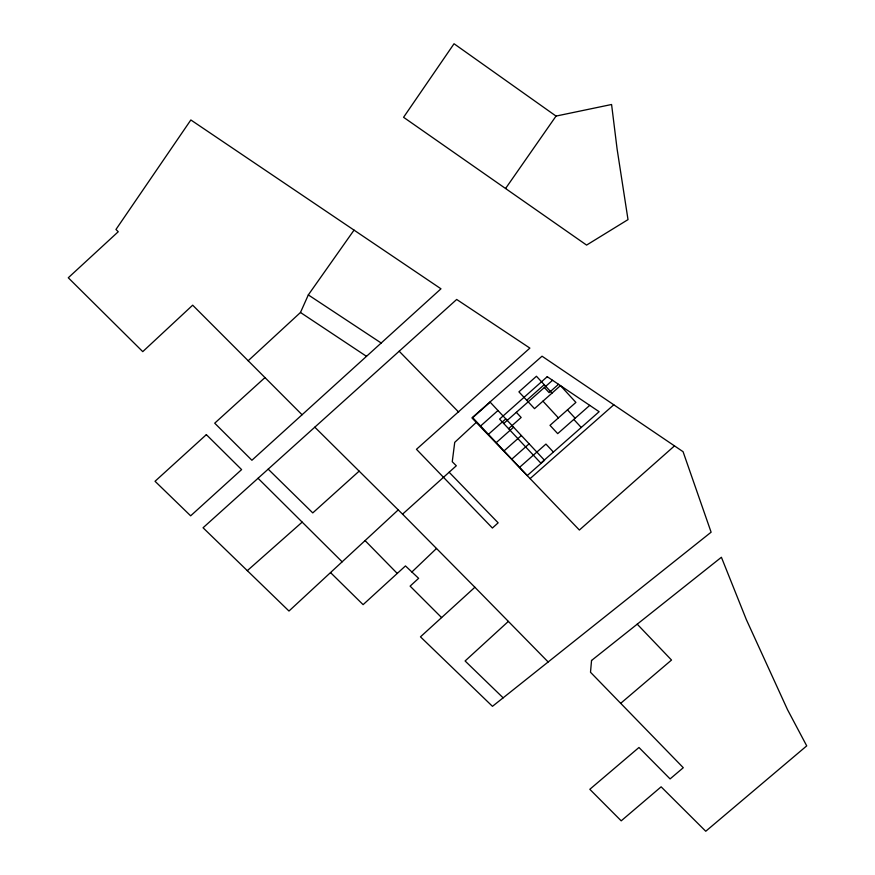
<?xml version="1.0" encoding="UTF-8"?>
<svg xmlns="http://www.w3.org/2000/svg" width="875" height="875" viewBox="0 0 875 875"><rect width="100%" height="100%" fill="white"/><g stroke="black" fill="none" stroke-linecap="round" stroke-linejoin="round"><path stroke-width="1.31" d="M264.972 377.584L214.714 423.183L251.902 460.261L440.967 288.805L190.848 119.963L115.959 229.469L118.256 231.733L68.283 277.769L142.756 351.641L192.675 305.178L248.172 360.741L300.475 312.484L308.317 294.908L354.036 230.114M505.619 188.431L556.041 116.08L611.581 104.497L617.105 149.056L628.009 219.614L586.589 245.088L403.572 117.294L454.038 43.75L556.041 116.08M330.52 572.578L363.103 604.647L405.464 565.928L411.895 571.988L436.505 548.472M476.252 422.417L454.727 442.345L452.255 461.727L456.312 465.773L402.555 514.161L314.814 427.175M398.245 509.884L288.98 611.034L203.055 527.767L456.684 299.458L529.878 348.108L416.467 449.302L492.406 528.03L498.148 522.834L449.137 472.238M508.364 621.403L465.095 660.975L503.136 697.834L711.112 532.197L683.069 451.697L542.03 356.202L471.92 417.889L579.381 530.042L674.494 445.889M548.166 661.97L474.884 587.267L420.47 636.836L492.461 706.333L503.136 697.834M359.155 471.133L312.769 512.903L268.188 469.153M480.583 426.016L497.973 410.517M488.414 434.339L505.794 418.884M526.728 400.269L544.239 384.694M508.561 428.673L521.161 417.484L516.337 412.322M558.523 384.3L549.106 392.656L544.37 387.527M496.234 442.641L513.592 427.219M504.022 450.909L521.369 435.531M511.788 459.156L529.123 443.811M247.319 570.653L302.181 522.123M503.716 423.5L552.552 380.275M519.52 467.381L545.945 444.073L553.383 452.058M589.739 405.366L557.703 433.639L550.003 425.337L575.903 402.413L560.459 385.613L534.516 408.647L518.919 391.858L536.441 376.25L552.005 393.116M530.097 478.603L613.802 404.786M620.692 703.325L671.519 660.045L637.219 624.17M308.317 294.908L381.183 343.011M300.475 312.484L366.494 356.333M411.895 571.988L418.633 578.331L410.112 586.119L441.591 617.586M258.037 478.275L342.147 561.827M248.172 360.741L302.072 414.761M402.555 514.161L474.884 587.267M365.072 540.597L397.25 573.431M399.175 351.225L458.653 412.07M573.814 419.431L581.241 427.481M542.938 401.166L558.414 417.889M567.459 409.883L575.148 418.228M591.544 660.472L590.505 672.262L683.288 767.714L670.086 778.914L638.958 747.491L589.816 789.305L621.206 820.837L661.128 786.822L705.753 831.25L806.717 745.872L787.533 709.702L746.32 619.555L721.405 557.266L591.544 660.472M206.347 434.645L155.039 481.283L190.652 515.823L241.609 469.602L206.347 434.645M490.12 402.128L472.719 417.659L527.242 475.573L544.545 460.305L490.12 402.128M547.236 376.698L499.592 419.092L540.837 463.127L599.134 411.698L547.236 376.698"/></g></svg>
